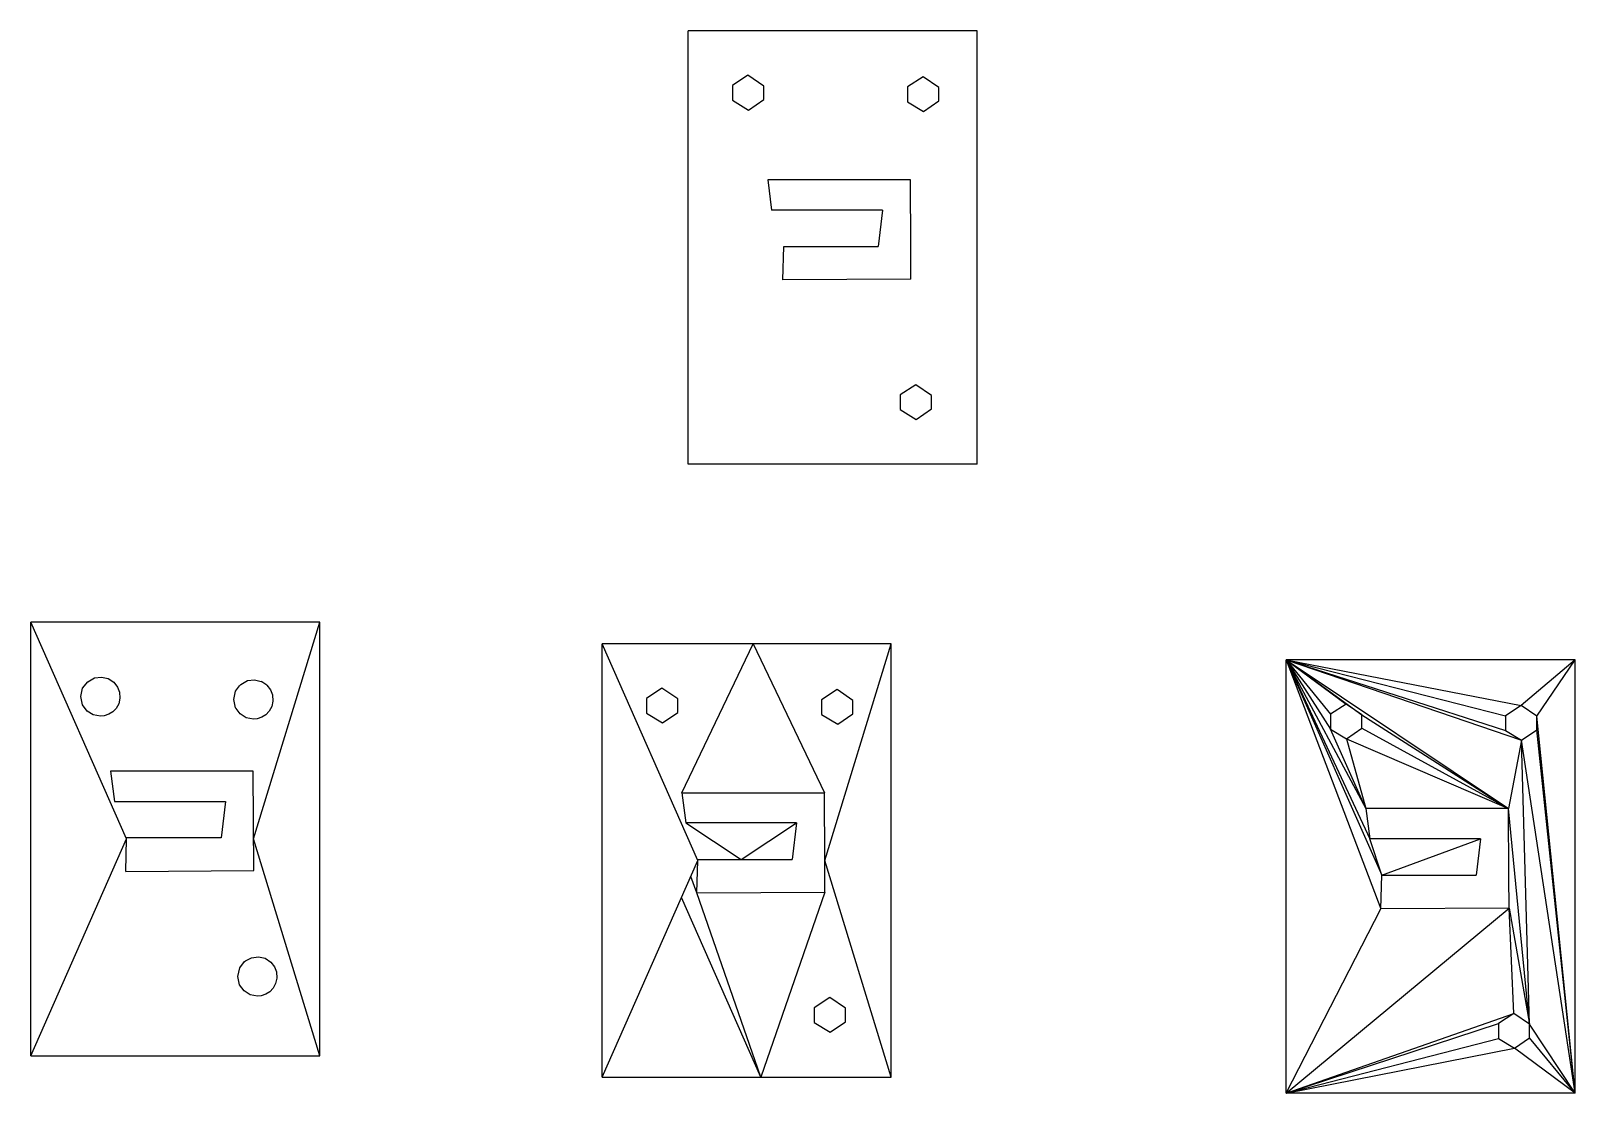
# Model space of a CAD drawing. Header units: millimetres. Extents: x -869 to 200, y 0 to 735.
import ezdxf

# ---------------------------------------------------------------- set-up
doc = ezdxf.new("R2010")
doc.units = ezdxf.units.MM

msp = doc.modelspace()

# ---------------------------------------------------------------- linework, layer by layer
at = {"color": 5}
for p, q in [((-413.9, 435.2), (-413.9, 735.2)), ((-213.9, 735.2), (-413.9, 735.2)), ((-213.9, 435.2), (-213.9, 735.2)), ((-213.9, 435.2), (-413.9, 435.2)), ((0, 0), (0, 300)), ((200, 300), (0, 300)), ((200, 0), (200, 300)), ((200, 0), (0, 0))]:
    msp.add_line(p, q, dxfattribs=at)
at = {"color": 3}
for p, q in [((-372.5, 704.5), (-383.2, 697.4)), ((-383.2, 697.4), (-383.2, 687.2)), ((-361.6, 697), (-372.5, 704.5)), ((-361.6, 687.7), (-361.6, 697)), ((-251.3, 703.5), (-262, 696.4)), ((-262, 696.4), (-262, 686.2)), ((-240.4, 696), (-251.3, 703.5)), ((-240.4, 686.7), (-240.4, 696)), ((-383.2, 687.2), (-372.1, 680.4)), ((-372.1, 680.4), (-361.6, 687.7)), ((-262, 686.2), (-250.9, 679.4)), ((-250.9, 679.4), (-240.4, 686.7)), ((-358.8, 632.1), (-356.1, 611.2)), ((-260, 632.1), (-358.8, 632.1)), ((-259.8, 585.2), (-260, 632.1)), ((-279.3, 611.2), (-356.1, 611.2)), ((-279.3, 611.2), (-282.4, 586)), ((-348.3, 562.8), (-347.7, 586)), ((-347.7, 586), (-317.7, 586)), ((-317.7, 586), (-282.4, 586)), ((-259.7, 563.3), (-259.8, 585.2)), ((-259.7, 563.3), (-348.3, 562.8)), ((-256.3, 490.3), (-267.1, 483.3)), ((-267.1, 483.3), (-267.1, 473.1)), ((-245.4, 482.9), (-256.3, 490.3)), ((-245.4, 473.5), (-245.4, 482.9)), ((-267.1, 473.1), (-256, 466.3)), ((-256, 466.3), (-245.4, 473.5)), ((41.5, 269.3), (30.7, 262.2)), ((52.4, 261.8), (41.5, 269.3)), ((162.7, 268.3), (151.9, 261.2)), ((173.6, 260.8), (162.7, 268.3)), ((30.7, 262.2), (30.7, 252)), ((52.4, 252.5), (52.4, 261.8)), ((151.9, 261.2), (151.9, 251)), ((173.6, 251.5), (173.6, 260.8)), ((30.7, 252), (41.8, 245.2)), ((41.8, 245.2), (52.4, 252.5)), ((151.9, 251), (163, 244.2)), ((163, 244.2), (173.6, 251.5)), ((55.1, 196.9), (57.9, 176)), ((153.9, 196.9), (55.1, 196.9)), ((154.1, 150), (153.9, 196.9)), ((134.6, 176), (57.9, 176)), ((134.6, 176), (131.6, 150.8)), ((65.6, 127.6), (66.2, 150.8)), ((66.2, 150.8), (96.2, 150.8)), ((96.2, 150.8), (131.6, 150.8)), ((154.3, 128.1), (154.1, 150)), ((154.3, 128.1), (65.6, 127.6)), ((157.6, 55.1), (146.9, 48.1)), ((168.5, 47.7), (157.6, 55.1)), ((146.9, 48.1), (146.9, 37.9)), ((168.5, 38.3), (168.5, 47.7)), ((146.9, 37.9), (158, 31.1)), ((158, 31.1), (168.5, 38.3))]:
    msp.add_line(p, q, dxfattribs=at)
at = {"color": 1}
for p, q in [((-668.8, 325.9), (-868.8, 325.9)), ((-368.9, 311), (-473.4, 311)), ((-273.4, 311), (-368.9, 311)), ((-834.3, 274.4), (-833, 280.2)), ((-833, 280.2), (-829.5, 284.7)), ((-829.5, 284.7), (-824.8, 287.4)), ((-824.8, 287.4), (-819.9, 288)), ((-819.9, 288), (-815.4, 286.9)), ((-815.4, 286.9), (-811.5, 284.4)), ((-811.5, 284.4), (-808.8, 281)), ((-808.8, 281), (-807.5, 277.6)), ((-728.4, 272.5), (-727.1, 278.3)), ((-727.1, 278.3), (-724.4, 281.9)), ((-724.4, 281.9), (-723.6, 282.8)), ((-723.6, 282.8), (-718.9, 285.5)), ((-718.9, 285.5), (-714, 286)), ((-714, 286), (-709.4, 285)), ((-708.9, 284.6), (-709.4, 285)), ((-705.6, 282.4), (-708.9, 284.6)), ((-705.6, 282.4), (-702.9, 279.1)), ((-702.9, 279.1), (-701.6, 275.7)), ((-432, 280.3), (-442.7, 273.2)), ((-421.1, 272.8), (-432, 280.3)), ((-310.8, 279.3), (-321.5, 272.2)), ((-299.9, 271.8), (-310.8, 279.3)), ((-833, 268.7), (-834.3, 274.4)), ((-829.8, 264.3), (-833, 268.7)), ((-808, 269.5), (-809.8, 266.3)), ((-807.2, 273.3), (-808, 269.5)), ((-807.5, 277.6), (-807.2, 273.3)), ((-727.1, 266.7), (-728.4, 272.5)), ((-702.1, 267.6), (-703.9, 264.4)), ((-701.3, 271.3), (-702.1, 267.6)), ((-701.6, 275.7), (-701.3, 271.3)), ((-442.7, 273.2), (-442.7, 263)), ((-421.1, 263.5), (-421.1, 272.8)), ((-321.5, 272.2), (-321.5, 262)), ((-299.9, 262.5), (-299.9, 271.8)), ((-825.7, 261.8), (-829.8, 264.3)), ((-820.7, 260.8), (-825.7, 261.8)), ((-818.1, 261.1), (-820.7, 260.8)), ((-814.8, 262.2), (-818.1, 261.1)), ((-812.2, 263.8), (-814.8, 262.2)), ((-809.8, 266.3), (-812.2, 263.8)), ((-726.7, 266.2), (-727.1, 266.7)), ((-723.9, 262.4), (-726.7, 266.2)), ((-719.8, 259.8), (-723.9, 262.4)), ((-714.8, 258.9), (-719.8, 259.8)), ((-712.2, 259.1), (-714.8, 258.9)), ((-708.9, 260.2), (-712.2, 259.1)), ((-706.3, 261.9), (-708.9, 260.2)), ((-703.9, 264.4), (-706.3, 261.9)), ((-442.7, 263), (-431.6, 256.3)), ((-431.6, 256.3), (-421.1, 263.5)), ((-321.5, 262), (-310.4, 255.3)), ((-310.4, 255.3), (-299.9, 262.5)), ((-714.9, 222.8), (-813.7, 222.8)), ((-813.7, 222.8), (-810.9, 201.9)), ((-714.6, 154), (-714.9, 222.8)), ((-418.3, 207.9), (-415.6, 187)), ((-319.3, 161), (-319.6, 207.9)), ((-810.9, 201.9), (-734.2, 201.9)), ((-734.2, 201.9), (-737.2, 176.7)), ((-338.8, 187), (-341.9, 161.8)), ((-803.2, 153.5), (-802.6, 175.9)), ((-737.2, 176.7), (-802.6, 176.7)), ((-802.6, 175.9), (-802.6, 176.7)), ((-407.2, 161), (-407.2, 161.8)), ((-407.2, 161.8), (-377.2, 161.8)), ((-377.2, 161.8), (-341.9, 161.8)), ((-319.2, 139.1), (-319.3, 161)), ((-803.2, 153.5), (-714.6, 154)), ((-725.6, 80.8), (-724.3, 86.6)), ((-724.3, 86.6), (-720.9, 91.1)), ((-720.9, 91.1), (-720.2, 91.5)), ((-720.2, 91.5), (-716.1, 93.7)), ((-716.1, 93.7), (-711.2, 94.3)), ((-711.2, 94.3), (-706.7, 93.3)), ((-706.7, 93.3), (-702.8, 90.7)), ((-702.8, 90.7), (-700.2, 87.4)), ((-700.2, 87.4), (-698.8, 84)), ((-724.4, 75), (-725.6, 80.8)), ((-721.2, 70.7), (-724.4, 75)), ((-699.4, 75.9), (-701.1, 72.6)), ((-698.5, 79.6), (-699.4, 75.9)), ((-698.8, 84), (-698.5, 79.6)), ((-717.1, 68.1), (-721.2, 70.7)), ((-712, 67.2), (-717.1, 68.1)), ((-709.4, 67.4), (-712, 67.2)), ((-706.2, 68.5), (-709.4, 67.4)), ((-703.5, 70.2), (-706.2, 68.5)), ((-703.5, 70.2), (-701.1, 72.6)), ((-315.8, 66.2), (-326.6, 59.1)), ((-304.9, 58.7), (-315.8, 66.2)), ((-326.6, 59.1), (-326.6, 48.9)), ((-304.9, 49.4), (-304.9, 58.7)), ((-326.6, 48.9), (-315.5, 42.2)), ((-315.5, 42.2), (-304.9, 49.4)), ((-868.8, 25.9), (-668.8, 25.9)), ((-363.5, 11), (-273.4, 11))]:
    msp.add_line(p, q, dxfattribs=at)
for p, q in [((-802.6, 175.9), (-868.8, 325.9)), ((-868.8, 25.9), (-868.8, 325.9)), ((-714.7, 175.9), (-668.8, 325.9)), ((-668.8, 25.9), (-668.8, 325.9)), ((-407.2, 161), (-473.4, 311)), ((-473.4, 11), (-473.4, 311)), ((-418.3, 207.9), (-368.9, 311)), ((-368.9, 311), (-319.6, 207.9)), ((-319.3, 161), (-273.4, 311)), ((-273.4, 11), (-273.4, 311)), ((0, 300), (30.7, 262.2)), ((0, 300), (30.7, 252)), ((0, 300), (41.5, 269.3)), ((0, 300), (52.4, 261.8)), ((0, 300), (55.1, 196.9)), ((0, 300), (57.9, 176)), ((0, 300), (66.2, 150.8)), ((0, 300), (65.6, 127.6)), ((0, 300), (151.9, 261.2)), ((0, 300), (151.9, 251)), ((0, 300), (163, 244.2)), ((0, 300), (162.7, 268.3)), ((0, 300), (153.9, 196.9)), ((200, 300), (162.7, 268.3)), ((173.6, 260.8), (200, 300)), ((52.4, 261.8), (153.9, 196.9)), ((200, 0), (173.6, 260.8)), ((55.1, 196.9), (30.7, 252)), ((52.4, 252.5), (153.9, 196.9)), ((200, 0), (173.6, 251.5)), ((41.8, 245.2), (55.1, 196.9)), ((41.8, 245.2), (153.9, 196.9)), ((163, 244.2), (153.9, 196.9)), ((200, 0), (163, 244.2)), ((168.5, 47.7), (163, 244.2)), ((-418.3, 207.9), (-319.6, 207.9)), ((168.5, 47.7), (153.9, 196.9)), ((-415.6, 187), (-377.2, 161.8)), ((-338.8, 187), (-415.6, 187)), ((-377.2, 161.8), (-338.8, 187)), ((-868.8, 25.9), (-802.6, 175.9)), ((-668.8, 25.9), (-714.7, 175.9)), ((66.2, 150.8), (57.9, 176)), ((66.2, 150.8), (134.6, 176)), ((-473.4, 11), (-407.2, 161)), ((-407.8, 138.6), (-407.2, 161)), ((-273.4, 11), (-319.3, 161)), ((-407.8, 138.6), (-412.1, 149.9)), ((-407.8, 138.6), (-319.2, 139.1)), ((-319.2, 139.1), (-363.5, 11)), ((-363.5, 11), (-418.5, 135.5)), ((-363.5, 11), (-407.8, 138.6)), ((0, 0), (154.3, 128.1)), ((0, 0), (65.6, 127.6)), ((157.6, 55.1), (154.3, 128.1)), ((154.3, 128.1), (168.5, 47.7)), ((-703.5, 70.2), (-703.5, 70.2)), ((0, 0), (157.6, 55.1)), ((0, 0), (146.9, 48.1)), ((200, 0), (168.5, 47.7)), ((0, 0), (146.9, 37.9)), ((200, 0), (168.5, 38.3)), ((0, 0), (158, 31.1)), ((200, 0), (158, 31.1)), ((-473.4, 11), (-363.5, 11))]:
    msp.add_line(p, q)

doc.saveas('drawing.dxf')
